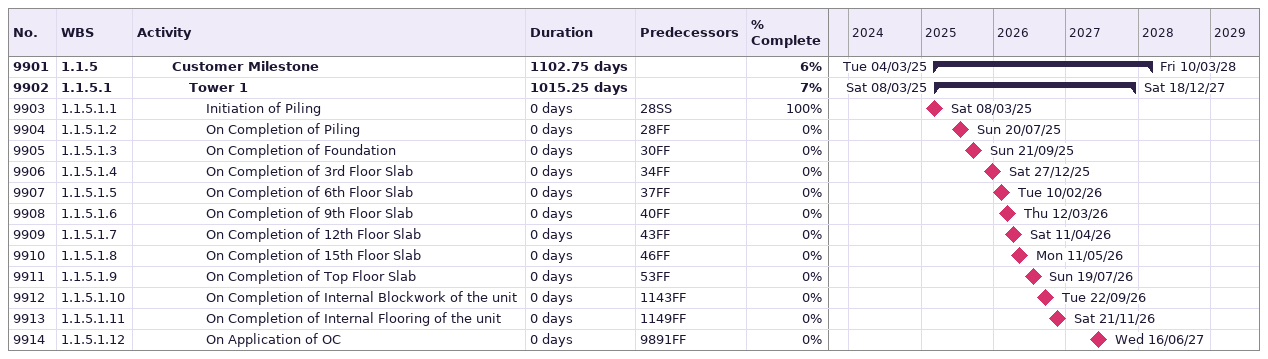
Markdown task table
| ID | WBS | Task | Duration | Start | Finish | Predecessors | % complete |
|---|---|---|---|---|---|---|---|
| 9901 | 1.1.5 | **Customer Milestone** | 1102.75d | 2025-03-04 | 2028-03-10 |  | 6 |
| 9902 | 1.1.5.1 | **Tower 1** | 1015.25d | 2025-03-08 | 2027-12-18 |  | 7 |
| 9903 | 1.1.5.1.1 | Initiation of Piling | 0d | 2025-03-08 | 2025-03-08 | 28SS | 100 |
| 9904 | 1.1.5.1.2 | On Completion of Piling | 0d | 2025-07-20 | 2025-07-20 | 28FF | 0 |
| 9905 | 1.1.5.1.3 | On Completion of Foundation | 0d | 2025-09-21 | 2025-09-21 | 30FF | 0 |
| 9906 | 1.1.5.1.4 | On Completion of 3rd Floor Slab | 0d | 2025-12-27 | 2025-12-27 | 34FF | 0 |
| 9907 | 1.1.5.1.5 | On Completion of 6th Floor Slab | 0d | 2026-02-10 | 2026-02-10 | 37FF | 0 |
| 9908 | 1.1.5.1.6 | On Completion of 9th Floor Slab | 0d | 2026-03-12 | 2026-03-12 | 40FF | 0 |
| 9909 | 1.1.5.1.7 | On Completion of 12th Floor Slab | 0d | 2026-04-11 | 2026-04-11 | 43FF | 0 |
| 9910 | 1.1.5.1.8 | On Completion of 15th Floor Slab | 0d | 2026-05-11 | 2026-05-11 | 46FF | 0 |
| 9911 | 1.1.5.1.9 | On Completion of Top Floor Slab | 0d | 2026-07-19 | 2026-07-19 | 53FF | 0 |
| 9912 | 1.1.5.1.10 | On Completion of Internal Blockwork of the unit | 0d | 2026-09-22 | 2026-09-22 | 1143FF | 0 |
| 9913 | 1.1.5.1.11 | On Completion of Internal Flooring of the unit | 0d | 2026-11-21 | 2026-11-21 | 1149FF | 0 |
| 9914 | 1.1.5.1.12 | On Application of OC | 0d | 2027-06-16 | 2027-06-16 | 9891FF | 0 |
